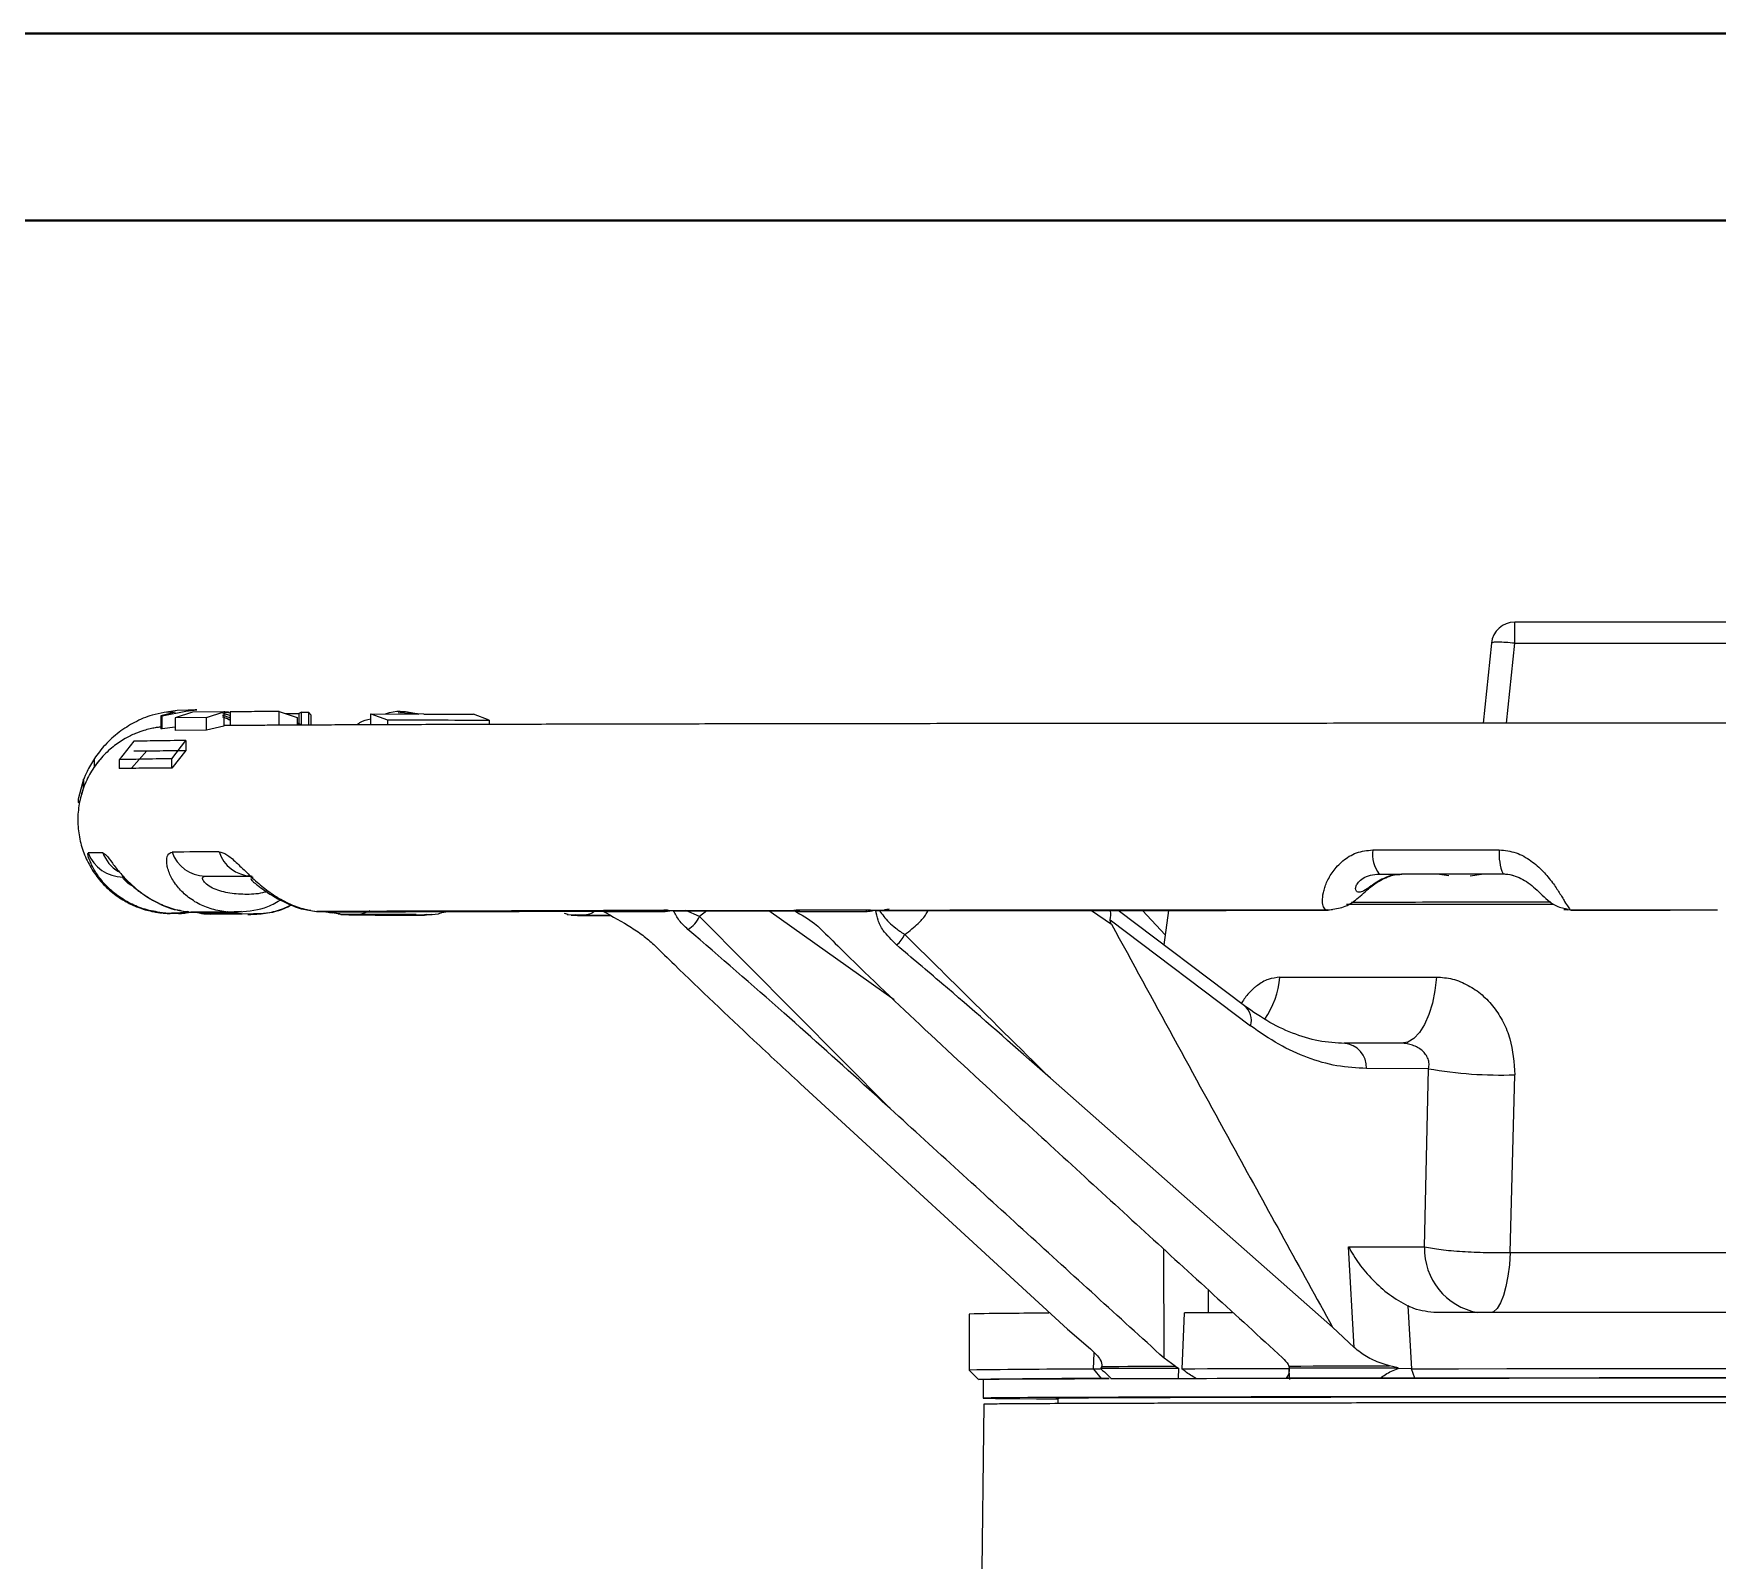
# Model space of a CAD drawing. Header units: millimetres. Extents: x 2687 to 4367, y 1046 to 2234.
# Drawn here: x 3732.1 to 3912.3, y 2070.5 to 2233.9 of the extents above; entities that cross this region are included whole.
import ezdxf

# ---------------------------------------------------------------- set-up
doc = ezdxf.new("R2010")
doc.units = ezdxf.units.MM
doc.layers.add('AM_BOR', color=7, linetype='Continuous', lineweight=50)
doc.layers.add('粗实线', color=7, linetype='Continuous', lineweight=40)

# ---------------------------------------------------------------- blocks, each defined once
blk = doc.blocks.new('rA3')
at = {"layer": '粗实线'}
for p, q in [((753.384, 421.26), (333.384, 421.26)), ((748.384, 416.26), (358.384, 416.26))]:
    blk.add_line(p, q, dxfattribs=at)
blk = doc.blocks.new('图框1')
at = {"layer": 'AM_BOR', "xscale": 3.999900284620312, "yscale": 3.999900284620312, "zscale": 3.999900284620312}
blk.add_blockref('rA3', (18911.85, 6131.11), dxfattribs=at)

msp = doc.modelspace()

# ---------------------------------------------------------------- linework, layer by layer
at = {"color": 7, "linetype": 'Continuous', "lineweight": 25}
for p, q in [((3890.587, 2168.637), (3890.587, 2170.893)), ((3923.562, 2170.893), (3890.587, 2170.893)), ((3888.1, 2168.652), (3887.208, 2160.075)), ((3889.696, 2160.076), (3890.587, 2168.637)), ((3890.587, 2168.637), (3923.562, 2168.637)), ((3748.407, 2161.384), (3749.594, 2161.526)), ((3749.418, 2161.523), (3748.692, 2161.476)), ((3749.594, 2161.526), (3749.418, 2161.523)), ((3747.317, 2161.252), (3745.727, 2160.886)), ((3745.904, 2160.889), (3745.727, 2160.886)), ((3745.727, 2160.886), (3745.727, 2159.481)), ((3745.904, 2160.889), (3748.407, 2161.384)), ((3745.904, 2159.484), (3745.904, 2160.889)), ((3747.508, 2161.449), (3746.116, 2161.225)), ((3747.317, 2161.252), (3746.116, 2161.225)), ((3749.141, 2161.26), (3747.279, 2160.645)), ((3750.634, 2160.682), (3747.279, 2160.645)), ((3747.279, 2160.645), (3747.279, 2159.301)), ((3748.669, 2161.474), (3747.508, 2161.449)), ((3748.692, 2161.476), (3748.669, 2161.474)), ((3752.479, 2161.293), (3749.141, 2161.26)), ((3750.634, 2160.682), (3752.479, 2161.293)), ((3750.634, 2159.329), (3750.634, 2160.682)), ((3752.479, 2159.758), (3750.634, 2159.329)), ((3752.479, 2161.293), (3752.479, 2159.758)), ((3753.022, 2161.244), (3752.499, 2161.288)), ((3752.519, 2161.323), (3752.683, 2161.304)), ((3753.165, 2160.446), (3752.801, 2160.585)), ((3753.165, 2161.298), (3753.165, 2159.831)), ((3758.405, 2161.335), (3760.338, 2160.701)), ((3758.405, 2159.863), (3758.405, 2161.335)), ((3759.068, 2161.118), (3760.515, 2161.112)), ((3760.338, 2160.701), (3760.338, 2159.873)), ((3760.338, 2160.137), (3760.727, 2159.928)), ((3760.727, 2159.928), (3760.338, 2159.921)), ((3760.799, 2161.278), (3760.515, 2161.112)), ((3760.515, 2161.112), (3760.515, 2160.041)), ((3760.799, 2161.278), (3761.525, 2161.275)), ((3760.799, 2159.875), (3760.799, 2161.278)), ((3761.825, 2160.949), (3761.525, 2161.275)), ((3761.525, 2161.275), (3761.525, 2159.879)), ((3761.825, 2159.88), (3761.825, 2160.949)), ((3768.195, 2161.083), (3769.988, 2160.459)), ((3768.195, 2161.083), (3773.331, 2161.06)), ((3768.195, 2159.906), (3768.195, 2161.083)), ((3769.988, 2160.459), (3769.988, 2159.913)), ((3773.871, 2161.057), (3771.145, 2161.178)), ((3771.903, 2161.302), (3771.366, 2161.304)), ((3773.871, 2161.057), (3779.2, 2161.037)), ((3780.862, 2160.406), (3779.2, 2161.037)), ((3780.862, 2160.406), (3780.862, 2159.946)), ((3742.847, 2158.155), (3741.3, 2156.18)), ((3745.904, 2159.484), (3745.727, 2159.481)), ((3747.279, 2159.645), (3745.904, 2159.484)), ((3746.916, 2156.28), (3748.414, 2158.235)), ((3750.634, 2159.329), (3747.279, 2159.301)), ((3748.414, 2158.235), (3748.414, 2157.162)), ((3738.635, 2155.383), (3738.635, 2156.289)), ((3741.3, 2156.18), (3741.3, 2155.235)), ((3742.589, 2155.26), (3744.245, 2157.13)), ((3748.414, 2157.162), (3746.916, 2155.282)), ((3746.916, 2155.282), (3746.916, 2156.28)), ((3737.488, 2154.095), (3736.893, 2151.949)), ((3737.488, 2153.201), (3737.271, 2152.42)), ((3737.499, 2154.117), (3737.488, 2154.095)), ((3737.488, 2153.201), (3737.488, 2154.095)), ((3737.499, 2153.225), (3737.488, 2153.201)), ((3737.499, 2153.225), (3737.499, 2154.117)), ((3736.893, 2151.949), (3736.893, 2151.598)), ((3737.043, 2151.598), (3736.893, 2151.598)), ((3750.481, 2143.717), (3755.391, 2143.743)), ((3750.481, 2143.717), (3755.511, 2143.713)), ((3876.092, 2143.948), (3889.338, 2143.952)), ((3876.092, 2143.948), (3878.471, 2143.924)), ((3883.536, 2143.77), (3882.297, 2143.921)), ((3885.809, 2143.771), (3887.049, 2143.923)), ((3748.127, 2139.879), (3748.608, 2139.983)), ((3752.691, 2139.893), (3752.868, 2139.921)), ((3754.374, 2139.949), (3752.785, 2139.882)), ((3752.785, 2139.882), (3752.868, 2139.921)), ((3753.765, 2139.835), (3754.117, 2139.901)), ((3762.214, 2139.972), (3762.41, 2139.942)), ((3762.511, 2139.931), (3762.43, 2139.942)), ((3762.511, 2139.931), (3762.73, 2139.942)), ((3775.791, 2139.834), (3776.444, 2139.934)), ((3793.201, 2140.065), (3799.664, 2140.078)), ((3793.201, 2140.065), (3793.456, 2139.929)), ((3793.456, 2139.929), (3799.699, 2139.935)), ((3799.953, 2140.077), (3799.55, 2140.077)), ((3799.664, 2140.078), (3799.699, 2139.935)), ((3799.699, 2139.935), (3800.442, 2140.039)), ((3803.382, 2139.416), (3801.916, 2140.029)), ((3804.164, 2139.998), (3803.382, 2139.416)), ((3824.193, 2130.476), (3810.807, 2140.009)), ((3813.471, 2140.045), (3813.554, 2140.038)), ((3813.84, 2140.102), (3821.225, 2140.113)), ((3813.84, 2140.102), (3814.122, 2139.946)), ((3814.122, 2139.946), (3821.218, 2139.95)), ((3821.225, 2140.113), (3821.218, 2139.95)), ((3822.242, 2140.055), (3822.638, 2140.03)), ((3823.152, 2140.135), (3823.67, 2140.241)), ((3845.325, 2140.051), (3847.461, 2138.568)), ((3861.679, 2129.853), (3848.164, 2140.054)), ((3853.192, 2137.43), (3850.772, 2140.056)), ((3853.561, 2140.058), (3853.043, 2136.371)), ((3870.421, 2140.101), (3871.101, 2140.155)), ((3870.457, 2140.088), (3871.101, 2140.155)), ((3870.53, 2140.11), (3870.457, 2140.088)), ((3895.86, 2140.163), (3896.23, 2140.132)), ((3896.578, 2140.092), (3895.86, 2140.163)), ((3896.17, 2140.221), (3896.315, 2140.177)), ((3745.894, 2139.785), (3745.807, 2139.789)), ((3745.814, 2139.797), (3745.849, 2139.807)), ((3745.849, 2139.807), (3745.895, 2139.832)), ((3745.939, 2139.797), (3745.895, 2139.832)), ((3745.939, 2139.797), (3745.895, 2139.785)), ((3746.206, 2139.764), (3746.179, 2139.796)), ((3746.886, 2139.789), (3748.799, 2139.86)), ((3750.024, 2139.718), (3749.323, 2139.862)), ((3750.111, 2139.708), (3749.948, 2139.743)), ((3750.024, 2139.718), (3749.948, 2139.743)), ((3750.069, 2139.717), (3750.024, 2139.718)), ((3750.641, 2139.728), (3750.111, 2139.708)), ((3750.637, 2139.709), (3751.015, 2139.658)), ((3752.785, 2139.81), (3750.641, 2139.728)), ((3754.462, 2139.675), (3755.664, 2139.723)), ((3755.063, 2139.627), (3755.359, 2139.625)), ((3764.685, 2139.685), (3764.109, 2139.811)), ((3764.525, 2139.755), (3764.862, 2139.71)), ((3765.019, 2139.621), (3764.733, 2139.658)), ((3764.933, 2139.631), (3764.733, 2139.658)), ((3764.862, 2139.71), (3764.92, 2139.702)), ((3764.92, 2139.702), (3765.87, 2139.574)), ((3773.151, 2139.591), (3773.95, 2139.631)), ((3773.894, 2139.545), (3774.706, 2139.669)), ((3773.95, 2139.631), (3774.134, 2139.64)), ((3789.33, 2139.609), (3788.937, 2139.707)), ((3789.634, 2139.543), (3789.222, 2139.585)), ((3789.324, 2139.575), (3789.222, 2139.585)), ((3789.796, 2139.553), (3789.634, 2139.543)), ((3789.634, 2139.543), (3793.805, 2139.533)), ((3790.213, 2139.552), (3789.796, 2139.553)), ((3789.919, 2139.561), (3790.321, 2139.501)), ((3823.774, 2118.855), (3803.382, 2139.416)), ((3847.324, 2139.038), (3862.334, 2127.708)), ((3878.478, 2125.835), (3872.364, 2125.854)), ((3879.081, 2125.816), (3879.076, 2125.782)), ((3879.104, 2125.951), (3879.087, 2125.852)), ((3871.098, 2095.473), (3840.917, 2122.092)), ((3881.376, 2123.121), (3874.73, 2123.141)), ((3880.939, 2104.047), (3881.376, 2123.121)), ((3890.105, 2103.45), (3890.584, 2122.464)), ((3814.166, 2121.517), (3842.744, 2095.26)), ((3872.806, 2104.072), (3880.939, 2104.047)), ((3873.427, 2093.284), (3872.806, 2104.072)), ((3853.089, 2092.142), (3853.058, 2103.803)), ((3857.834, 2096.991), (3857.825, 2099.443)), ((3832.209, 2096.874), (3832.209, 2090.874)), ((3855.025, 2090.989), (3855.263, 2096.99)), ((3879.165, 2097.734), (3879.528, 2091.023)), ((3842.744, 2095.26), (3845.188, 2093.15)), ((3873.427, 2093.284), (3871.098, 2095.473)), ((3845.526, 2090.965), (3845.584, 2092.707)), ((3846.417, 2091.271), (3846.306, 2091.073)), ((3854.265, 2091.29), (3853.089, 2092.142)), ((3854.265, 2091.29), (3854.627, 2091.093)), ((3866.409, 2091.31), (3866.464, 2091.113)), ((3878.111, 2091.126), (3877.18, 2091.322)), ((3832.209, 2090.874), (3833.209, 2089.874)), ((3833.709, 2089.874), (3833.709, 2087.874)), ((3845.526, 2090.965), (3846.349, 2089.964)), ((3846.306, 2091.073), (3846.303, 2090.993)), ((3846.349, 2089.964), (3847.204, 2089.968)), ((3847.367, 2089.971), (3847.405, 2089.972)), ((3854.627, 2091.093), (3854.59, 2089.989)), ((3866.509, 2090.009), (3866.464, 2091.113)), ((3866.524, 2089.858), (3866.519, 2089.997)), ((3878.116, 2091.04), (3878.111, 2091.126)), ((3879.528, 2091.023), (3878.116, 2091.04)), ((3879.897, 2090.021), (3879.528, 2091.023)), ((3841.709, 2087.886), (3841.709, 2087.286)), ((3833.809, 2087.216), (3833.287, 2047.38))]:
    msp.add_line(p, q, dxfattribs=at)
at = {"color": 7, "linetype": 'Continuous', "lineweight": 25, "flags": 128}
for points in [[(3875.391, 2146.532), (3877.074, 2146.533), (3878.761, 2146.533), (3880.45, 2146.534), (3882.142, 2146.534), (3883.837, 2146.535), (3885.534, 2146.535), (3887.234, 2146.536), (3888.935, 2146.536)], [(3887.049, 2143.923), (3886.454, 2143.922), (3885.859, 2143.922), (3885.265, 2143.922), (3884.67, 2143.922), (3884.077, 2143.922), (3883.483, 2143.922), (3882.89, 2143.921), (3882.297, 2143.921)], [(3894.759, 2140.695), (3893.941, 2140.694), (3889.754, 2140.692), (3885.684, 2140.688), (3881.757, 2140.684), (3877.999, 2140.679), (3874.435, 2140.674), (3872.607, 2140.671)], [(3865.474, 2132.901), (3867.261, 2132.906), (3869.145, 2132.91), (3871.12, 2132.914), (3873.183, 2132.917), (3875.329, 2132.921), (3877.552, 2132.924), (3879.846, 2132.927), (3882.207, 2132.93)], [(3882.207, 2132.93), (3882.053, 2131.493), (3881.786, 2130.14), (3881.412, 2128.912), (3880.944, 2127.851), (3880.397, 2126.988), (3879.788, 2126.352), (3879.138, 2125.964), (3878.465, 2125.835)], [(3890.105, 2103.45), (3890.016, 2102.146), (3889.862, 2100.917), (3889.646, 2099.803), (3889.376, 2098.839), (3889.06, 2098.056), (3888.709, 2097.479), (3888.333, 2097.126), (3888.107, 2097.029)], [(3890.105, 2103.45), (3894.592, 2103.453), (3899.157, 2103.455), (3903.772, 2103.455), (3908.408, 2103.456), (3913.037, 2103.455), (3917.63, 2103.454), (3922.158, 2103.451), (3926.593, 2103.449), (3930.908, 2103.445), (3935.075, 2103.441), (3939.069, 2103.435), (3942.865, 2103.43), (3946.439, 2103.423), (3949.769, 2103.416), (3952.835, 2103.409), (3955.616, 2103.401), (3958.097, 2103.393)], [(3860.407, 2096.999), (3859.171, 2096.997), (3857.841, 2096.995), (3856.538, 2096.992), (3855.263, 2096.99)], [(3973.709, 2096.948), (3971.063, 2096.958), (3968.09, 2096.967), (3964.807, 2096.976), (3961.229, 2096.985), (3957.376, 2096.993), (3953.266, 2097), (3948.921, 2097.007), (3944.363, 2097.013), (3939.615, 2097.018), (3934.702, 2097.023), (3929.649, 2097.027), (3924.48, 2097.03), (3919.224, 2097.032), (3913.906, 2097.033), (3908.555, 2097.034), (3903.196, 2097.034), (3897.857, 2097.033), (3892.567, 2097.031), (3887.351, 2097.028), (3882.237, 2097.025)], [(3846.417, 2091.271), (3847.32, 2091.273), (3848.246, 2091.276), (3849.195, 2091.278), (3850.166, 2091.281), (3851.158, 2091.283), (3852.173, 2091.285), (3853.208, 2091.288), (3854.265, 2091.29)], [(3866.409, 2091.31), (3867.703, 2091.312), (3869.013, 2091.314), (3870.339, 2091.315), (3871.68, 2091.317), (3873.035, 2091.318), (3874.404, 2091.32), (3875.785, 2091.321), (3877.18, 2091.322)], [(3833.709, 2089.856), (3833.676, 2089.856), (3833.27, 2089.868), (3833.245, 2089.879), (3833.6, 2089.89), (3834.334, 2089.902), (3835.443, 2089.913), (3836.922, 2089.924), (3838.762, 2089.934), (3840.954, 2089.945), (3843.488, 2089.955), (3846.349, 2089.964)], [(3846.306, 2091.073), (3847.257, 2091.075), (3848.234, 2091.078), (3849.237, 2091.08), (3850.266, 2091.083), (3851.32, 2091.086), (3852.399, 2091.088), (3853.501, 2091.09), (3854.627, 2091.093)], [(3847.405, 2089.972), (3848.239, 2089.974), (3849.092, 2089.977), (3849.964, 2089.979), (3850.854, 2089.981), (3851.762, 2089.983), (3852.687, 2089.985), (3853.63, 2089.987), (3854.59, 2089.989)], [(3866.473, 2091.009), (3864.947, 2091.006), (3863.447, 2091.004), (3861.974, 2091.002), (3860.527, 2091), (3859.107, 2090.997), (3857.717, 2090.994), (3856.356, 2090.992), (3855.025, 2090.989)], [(3856.477, 2089.989), (3857.613, 2089.991), (3858.771, 2089.994), (3859.949, 2089.996), (3861.149, 2089.998), (3862.368, 2090), (3863.607, 2090.002), (3864.866, 2090.004), (3866.142, 2090.006)], [(3914.808, 2090.03), (3909.746, 2090.031), (3904.672, 2090.031), (3899.61, 2090.03), (3894.585, 2090.029), (3889.619, 2090.026), (3884.738, 2090.023), (3879.963, 2090.02), (3875.318, 2090.016), (3870.826, 2090.01), (3866.506, 2090.005), (3866.255, 2090.004)], [(3866.464, 2091.113), (3867.86, 2091.115), (3869.274, 2091.116), (3870.706, 2091.118), (3872.155, 2091.12), (3873.621, 2091.121), (3875.103, 2091.123), (3876.6, 2091.124), (3878.111, 2091.126)], [(3866.509, 2090.009), (3867.675, 2090.011), (3868.854, 2090.012), (3870.046, 2090.014), (3871.251, 2090.015), (3872.467, 2090.017), (3873.695, 2090.018), (3874.933, 2090.019), (3876.183, 2090.02)], [(3879.528, 2091.023), (3884.586, 2091.027), (3889.76, 2091.03), (3895.023, 2091.032), (3900.348, 2091.033), (3905.709, 2091.034), (3911.077, 2091.034), (3916.426, 2091.033), (3921.727, 2091.031)], [(3879.897, 2090.021), (3884.887, 2090.025), (3889.992, 2090.028), (3895.184, 2090.03), (3900.438, 2090.031), (3905.727, 2090.032), (3911.024, 2090.032), (3916.301, 2090.031), (3921.531, 2090.029)], [(3914.808, 2088.03), (3909.746, 2088.031), (3904.672, 2088.031), (3899.61, 2088.03), (3894.585, 2088.029), (3889.619, 2088.026), (3884.738, 2088.023), (3879.963, 2088.02), (3875.318, 2088.016), (3870.826, 2088.01), (3866.506, 2088.005), (3862.381, 2087.999), (3858.469, 2087.992), (3854.79, 2087.984), (3851.36, 2087.976), (3848.197, 2087.968), (3845.315, 2087.959), (3842.727, 2087.95), (3840.447, 2087.94), (3838.485, 2087.93), (3836.851, 2087.92), (3835.552, 2087.909), (3834.594, 2087.898), (3833.982, 2087.888), (3833.72, 2087.877), (3833.807, 2087.866), (3834.245, 2087.855), (3835.03, 2087.845), (3836.159, 2087.834), (3837.627, 2087.824), (3839.426, 2087.813), (3841.548, 2087.804), (3841.709, 2087.803)], [(3841.709, 2087.862), (3841.503, 2087.869), (3841.503, 2087.879), (3841.853, 2087.889), (3842.553, 2087.9), (3843.597, 2087.91), (3844.981, 2087.919), (3846.696, 2087.929), (3848.735, 2087.938), (3851.085, 2087.947), (3853.735, 2087.956), (3856.67, 2087.964), (3859.875, 2087.972), (3863.333, 2087.979), (3867.024, 2087.985), (3870.93, 2087.991), (3875.03, 2087.997), (3879.301, 2088.001), (3883.721, 2088.005), (3888.266, 2088.008), (3892.913, 2088.011), (3897.636, 2088.013), (3902.409, 2088.014), (3907.209, 2088.014), (3912.008, 2088.014), (3916.782, 2088.013)]]:
    msp.add_lwpolyline(points, dxfattribs=at)
at = {"color": 7, "linetype": 'Continuous', "lineweight": 25}
for centre, radius, start, end in [((3890.587, 2168.393), 2.5, 89.99963, 174.0622), ((3740.856, 2033.779), 112.461, 90.67829, 91.46899), ((3741.705, 2147.617), 3.99, 200.7466, 269.94723), ((3743.258, 2147.631), 3.987, 200.53714, 238.92466), ((3770.602, -1754.059), 3900.426, 90.273673, 90.347423), ((3750.547, 2147.512), 3.796, 198.69099, 269.01094), ((3755.492, 2147.434), 3.692, 197.51104, 268.43264), ((3878.917, 2146.101), 3.552, 173.03617, 217.31461), ((3894.375, 2146.06), 5.461, 174.99942, 202.70803), ((3762.544, 3546.739), 1407.053, 269.518479, 269.594895), ((3800.644, 2140.617), 2.99, 299.82941, 336.32535), ((3822.583, 2138.697), 2.995, 308.67298, 336.20635), ((3856.117, 2133.773), 9.398, 325.32743, 354.67802), ((3860.371, 2128.28), 2.046, 343.7516, 50.24879), ((3872.1, 2123.234), 2.633, 357.9869, 84.42865), ((3889.086, 2166.371), 43.932, 259.89257, 271.95432), ((3887.863, 2103.844), 6.927, 178.32202, 259.40651), ((3839.283, 1774.942), 322.01, 89.73693, 91.25872), ((3844.004, 1340.341), 750.625, 89.883813, 90.900378), ((3845.344, 1361.244), 728.723, 89.855991, 90.91481)]:
    msp.add_arc(centre, radius, start, end, dxfattribs=at)
msp.add_open_spline([(3890.587, 2168.637), (3890.263, 2168.667), (3889.615, 2168.727), (3888.796, 2168.755), (3888.22, 2168.735), (3888.14, 2168.679), (3888.1, 2168.652)], degree=3, dxfattribs=at)
for points, knots in [([(3769.754, 2161.076), (3769.908, 2161.132), (3771.059, 2161.551), (3772.277, 2161.288), (3773.331, 2161.06)], [0, 0, 0, 0, 0.1344178, 1, 1, 1, 1]), ([(3746.113, 2161.226), (3745.682, 2161.144), (3744.583, 2160.934), (3742.942, 2160.222), (3741.236, 2159.15), (3739.768, 2157.84), (3739.001, 2156.79), (3738.635, 2156.289)], [0, 0, 0, 0, 0.1436466, 0.3657796, 0.5794741, 0.7996194, 1, 1, 1, 1]), ([(3752.35, 2161.108), (3752.505, 2161.093), (3752.827, 2161.062), (3753.05, 2160.952), (3753.165, 2160.895)], [0, 0, 0, 0, 0.4794776, 1, 1, 1, 1]), ([(3752.35, 2160.917), (3752.442, 2160.899), (3752.758, 2160.838), (3752.996, 2160.736), (3753.165, 2160.664)], [0, 0, 0, 0, 0.2892723, 1, 1, 1, 1]), ([(3752.35, 2160.759), (3752.423, 2160.739), (3752.708, 2160.663), (3752.97, 2160.52), (3753.165, 2160.413)], [0, 0, 0, 0, 0.2547132, 1, 1, 1, 1]), ([(3753.165, 2161.167), (3753.164, 2161.168), (3752.945, 2161.233), (3752.711, 2161.214), (3752.479, 2161.194)], [0, 0, 0, 0, 0.0059339, 1, 1, 1, 1]), ([(3753.165, 2160.371), (3753.003, 2160.466), (3752.784, 2160.595), (3752.541, 2160.663), (3752.479, 2160.681)], [0, 0, 0, 0, 0.7422142, 1, 1, 1, 1]), ([(3907.209, 2160.078), (3904.811, 2160.078), (3901.43, 2160.077), (3896.427, 2160.077), (3892.135, 2160.076), (3887.031, 2160.075), (3881.689, 2160.073), (3876.123, 2160.071), (3870.421, 2160.069), (3864.636, 2160.066), (3858.811, 2160.062), (3852.981, 2160.058), (3847.174, 2160.053), (3841.414, 2160.048), (3835.723, 2160.042), (3830.119, 2160.036), (3824.619, 2160.029), (3819.237, 2160.022), (3813.988, 2160.014), (3808.884, 2160.006), (3803.936, 2159.998), (3799.156, 2159.989), (3794.554, 2159.979), (3790.137, 2159.97), (3785.915, 2159.96), (3781.895, 2159.949), (3778.083, 2159.939), (3774.486, 2159.928), (3771.108, 2159.917), (3767.953, 2159.906), (3765.025, 2159.894), (3762.326, 2159.883), (3759.857, 2159.871), (3757.618, 2159.859), (3755.613, 2159.848), (3753.888, 2159.836), (3752.924, 2159.829), (3752.479, 2159.826)], [0, 0, 0, 0, 0.0344071, 0.0485109, 0.0718894, 0.0961605, 0.1221805, 0.149305, 0.1772714, 0.2058697, 0.2349502, 0.2644009, 0.2941371, 0.3240924, 0.3542143, 0.3844599, 0.4147936, 0.445185, 0.4756078, 0.5060385, 0.5364555, 0.5668389, 0.5971695, 0.6274283, 0.6575964, 0.6876542, 0.7175815, 0.7473561, 0.7769545, 0.8063502, 0.8355137, 0.8644114, 0.8930048, 0.921249, 0.9490912, 0.9764687, 1, 1, 1, 1]), ([(3752.491, 2161.315), (3752.644, 2161.319), (3752.831, 2161.325), (3753.01, 2161.273), (3753.041, 2161.264)], [0, 0, 0, 0, 0.8253899, 1, 1, 1, 1]), ([(3758.405, 2161.335), (3757.361, 2161.329), (3755.267, 2161.317), (3753.867, 2161.304), (3753.165, 2161.298)], [0, 0, 0, 0, 0.4988559, 1, 1, 1, 1]), ([(3766.725, 2159.901), (3766.828, 2159.993), (3767.25, 2160.375), (3767.788, 2160.475), (3768.195, 2160.551)], [0, 0, 0, 0, 0.2430477, 1, 1, 1, 1]), ([(3769.988, 2160.459), (3771.645, 2160.45), (3774.967, 2160.433), (3778.894, 2160.415), (3780.862, 2160.406)], [0, 0, 0, 0, 0.498853, 1, 1, 1, 1]), ([(4068.683, 2139.796), (4068.738, 2139.802), (4068.879, 2139.817), (4069.261, 2139.874), (4069.828, 2139.987), (4070.55, 2140.18), (4071.463, 2140.507), (4072.588, 2141.054), (4073.845, 2141.902), (4075.074, 2143.064), (4076.125, 2144.48), (4076.918, 2146.075), (4077.418, 2147.789), (4077.606, 2149.565), (4077.477, 2151.347), (4077.035, 2153.079), (4076.293, 2154.704), (4075.276, 2156.172), (4074.016, 2157.436), (4072.65, 2158.388), (4071.392, 2158.995), (4070.395, 2159.336), (4069.637, 2159.524), (4069.056, 2159.627), (4068.611, 2159.684), (4068.244, 2159.717), (4067.83, 2159.742), (4067.44, 2159.755), (4066.851, 2159.769), (4066.066, 2159.782), (4065.133, 2159.794), (4063.947, 2159.807), (4062.563, 2159.819), (4060.9, 2159.832), (4058.966, 2159.845), (4056.763, 2159.858), (4054.297, 2159.871), (4051.571, 2159.883), (4048.591, 2159.896), (4045.362, 2159.908), (4041.89, 2159.92), (4038.181, 2159.932), (4034.243, 2159.943), (4030.082, 2159.955), (4025.705, 2159.965), (4021.121, 2159.976), (4016.337, 2159.985), (4011.364, 2159.995), (4006.209, 2160.004), (4000.882, 2160.013), (3995.394, 2160.021), (3989.755, 2160.028), (3983.976, 2160.035), (3978.068, 2160.042), (3972.045, 2160.048), (3965.92, 2160.054), (3959.708, 2160.058), (3953.428, 2160.063), (3947.103, 2160.067), (3940.77, 2160.07), (3934.494, 2160.072), (3928.442, 2160.074), (3922.997, 2160.076), (3918.221, 2160.077), (3913.092, 2160.077), (3909.457, 2160.077), (3907.209, 2160.078)], [0, 0, 0, 0, 0.0017465, 0.0044658, 0.0070078, 0.0098268, 0.0132699, 0.01777, 0.0233681, 0.0295284, 0.0358372, 0.0421771, 0.0485239, 0.0548725, 0.0612218, 0.0675716, 0.0739223, 0.080274, 0.0866264, 0.0929737, 0.0980915, 0.1017275, 0.1047111, 0.1075398, 0.110673, 0.1150505, 0.1222946, 0.1411051, 0.1636746, 0.1818588, 0.204115, 0.2240384, 0.2453355, 0.2673737, 0.2899055, 0.3127692, 0.3358643, 0.359126, 0.3825109, 0.405989, 0.4295389, 0.4531449, 0.4767954, 0.5004811, 0.5241948, 0.5479305, 0.5716831, 0.5954484, 0.619222, 0.6430003, 0.666779, 0.690554, 0.7143201, 0.7380713, 0.7617997, 0.7854945, 0.8091398, 0.8327115, 0.8561692, 0.8794397, 0.9023738, 0.9246109, 0.9449865, 0.9610624, 0.975932, 1, 1, 1, 1]), ([(3745.727, 2159.672), (3745.674, 2159.667), (3745.536, 2159.652), (3745.158, 2159.595), (3744.59, 2159.482), (3743.869, 2159.29), (3742.955, 2158.963), (3741.83, 2158.415), (3740.573, 2157.567), (3739.344, 2156.405), (3738.294, 2154.99), (3737.501, 2153.395), (3737.001, 2151.681), (3736.812, 2149.904), (3736.941, 2148.122), (3737.384, 2146.391), (3738.125, 2144.765), (3739.143, 2143.297), (3740.403, 2142.034), (3741.768, 2141.081), (3743.027, 2140.474), (3744.023, 2140.133), (3744.783, 2139.946), (3745.356, 2139.844), (3745.679, 2139.801), (3745.783, 2139.792), (3745.807, 2139.789)], [0, 0, 0, 0, 0.0148867, 0.0392673, 0.0620584, 0.0873333, 0.1182037, 0.1585511, 0.2087423, 0.2639748, 0.320539, 0.3773811, 0.4342854, 0.491206, 0.5481328, 0.6050646, 0.6620035, 0.7189518, 0.7759064, 0.832816, 0.878701, 0.9113007, 0.9380514, 0.963413, 0.9915051, 1, 1, 1, 1]), ([(3748.414, 2158.235), (3747.296, 2158.221), (3745.076, 2158.193), (3743.586, 2158.168), (3742.847, 2158.155)], [0, 0, 0, 0, 0.5034187, 1, 1, 1, 1]), ([(3738.635, 2156.289), (3738.489, 2156.059), (3738.202, 2155.606), (3737.863, 2154.95), (3737.647, 2154.471), (3737.547, 2154.23), (3737.509, 2154.137), (3737.502, 2154.124), (3737.499, 2154.117)], [0, 0, 0, 0, 0.2914797, 0.5750699, 0.8079281, 0.8967748, 0.9490808, 1, 1, 1, 1]), ([(3739.208, 2156.135), (3739.205, 2156.132), (3738.965, 2155.93), (3738.799, 2155.655), (3738.635, 2155.383)], [0, 0, 0, 0, 0.0135543, 1, 1, 1, 1]), ([(3746.916, 2156.28), (3745.787, 2156.263), (3743.548, 2156.227), (3742.045, 2156.196), (3741.3, 2156.18)], [0, 0, 0, 0, 0.5039201, 1, 1, 1, 1]), ([(3742.847, 2157.116), (3743.592, 2157.124), (3745.082, 2157.139), (3747.303, 2157.155), (3748.414, 2157.162)], [0, 0, 0, 0, 0.4999998, 1, 1, 1, 1]), ([(3746.916, 2155.282), (3745.796, 2155.274), (3743.555, 2155.259), (3742.052, 2155.243), (3741.3, 2155.235)], [0, 0, 0, 0, 0.5000002, 1, 1, 1, 1]), ([(3745.849, 2139.807), (3745.247, 2139.906), (3744.077, 2140.099), (3742.423, 2140.782), (3741.205, 2141.544), (3740.356, 2142.253), (3739.795, 2142.806), (3739.302, 2143.38), (3738.873, 2143.975), (3738.527, 2144.547), (3738.174, 2145.254), (3737.916, 2146.008), (3737.954, 2146.138), (3737.973, 2146.203)], [0, 0, 0, 0, 0.1284973, 0.2497639, 0.3799902, 0.4410033, 0.4995684, 0.5633982, 0.624473, 0.6884765, 0.7497189, 0.8750081, 1, 1, 1, 1]), ([(3739.525, 2146.232), (3739.641, 2146.17), (3739.873, 2146.044), (3740.526, 2145.15), (3741.257, 2144.218), (3741.967, 2143.431), (3742.739, 2142.667), (3743.631, 2141.936), (3744.622, 2141.29), (3745.676, 2140.722), (3747.088, 2140.151), (3748.258, 2139.96), (3748.859, 2139.861)], [0, 0, 0, 0, 0.12453307, 0.24972036, 0.37466042, 0.43581286, 0.49973693, 0.61930852, 0.68312671, 0.74990605, 0.87133509, 1, 1, 1, 1]), ([(3752.691, 2139.893), (3752.124, 2139.991), (3751.021, 2140.182), (3749.51, 2140.863), (3748.437, 2141.626), (3747.729, 2142.335), (3747.282, 2142.889), (3746.918, 2143.464), (3746.637, 2144.061), (3746.454, 2144.635), (3746.343, 2145.344), (3746.431, 2146.1), (3746.778, 2146.23), (3746.951, 2146.296)], [0, 0, 0, 0, 0.1284725, 0.2497517, 0.3799936, 0.4410084, 0.4995707, 0.5633997, 0.6244689, 0.6884772, 0.7497185, 0.8750106, 1, 1, 1, 1]), ([(3751.971, 2146.323), (3752.236, 2146.26), (3752.766, 2146.134), (3753.778, 2145.234), (3754.722, 2144.298), (3755.553, 2143.509), (3756.412, 2142.742), (3757.349, 2142.01), (3758.349, 2141.364), (3759.391, 2140.795), (3760.753, 2140.227), (3761.847, 2140.039), (3762.41, 2139.942)], [0, 0, 0, 0, 0.1245352, 0.24971233, 0.37466833, 0.43581207, 0.49973476, 0.6193036, 0.68313056, 0.74992474, 0.87137284, 1, 1, 1, 1]), ([(3870.421, 2140.101), (3870.315, 2140.185), (3870.108, 2140.349), (3869.991, 2141.008), (3870.059, 2141.765), (3870.251, 2142.479), (3870.463, 2143.039), (3870.753, 2143.623), (3871.266, 2144.43), (3872.147, 2145.393), (3873.605, 2146.33), (3874.796, 2146.465), (3875.391, 2146.532)], [0, 0, 0, 0, 0.1282409, 0.2497124, 0.3801337, 0.4411768, 0.4997209, 0.5635671, 0.6246009, 0.7496437, 0.8749995, 1, 1, 1, 1]), ([(3888.935, 2146.536), (3889.545, 2146.47), (3890.767, 2146.336), (3892.105, 2145.553), (3893.021, 2144.822), (3893.627, 2144.231), (3894.167, 2143.62), (3894.775, 2142.838), (3895.27, 2142.098), (3895.668, 2141.452), (3896.005, 2140.89), (3896.335, 2140.343), (3896.483, 2140.186), (3896.559, 2140.105)], [0, 0, 0, 0, 0.1245194, 0.2495841, 0.3108218, 0.3749069, 0.4359753, 0.4998788, 0.6193777, 0.6832429, 0.7501183, 0.8717113, 1, 1, 1, 1]), ([(3741.642, 2143.803), (3741.633, 2143.801), (3741.599, 2143.792), (3741.726, 2143.64), (3742.005, 2143.338), (3742.619, 2142.745), (3743.655, 2141.861), (3745.351, 2140.846), (3746.833, 2140.169), (3747.744, 2140.075), (3747.88, 2140.061)], [0, 0, 0, 0, 0.023323, 0.0856596, 0.1580207, 0.2430344, 0.4417407, 0.6789866, 0.9522608, 1, 1, 1, 1]), ([(3742.899, 2142.581), (3742.77, 2142.643), (3742.386, 2142.826), (3741.941, 2143.195), (3741.66, 2143.552), (3741.687, 2143.601), (3741.701, 2143.626)], [0, 0, 0, 0, 0.1407072, 0.4184993, 0.7090977, 1, 1, 1, 1]), ([(3757.053, 2142.051), (3756.913, 2142.01), (3756.145, 2141.787), (3754.729, 2141.741), (3752.893, 2141.876), (3751.463, 2142.309), (3750.598, 2142.84), (3750.221, 2143.284), (3750.187, 2143.644), (3750.383, 2143.692), (3750.481, 2143.717)], [0, 0, 0, 0, 0.0426739, 0.2343151, 0.4259587, 0.6169991, 0.7170695, 0.8085352, 0.9042176, 1, 1, 1, 1]), ([(3755.606, 2143.584), (3755.561, 2143.571), (3755.408, 2143.527), (3755.341, 2143.453), (3755.445, 2143.281), (3755.719, 2143.038), (3756.06, 2142.766), (3756.523, 2142.418), (3757.613, 2141.642), (3759.194, 2140.78), (3760.808, 2140.163), (3761.609, 2140.09), (3761.804, 2140.072)], [0, 0, 0, 0, 0.0349153, 0.1182998, 0.1932785, 0.2622653, 0.3240599, 0.3768786, 0.4681528, 0.7421421, 0.9372986, 1, 1, 1, 1]), ([(3870.941, 2140.155), (3871.469, 2140.236), (3872.61, 2140.412), (3873.707, 2141.279), (3874.619, 2142.076), (3875.398, 2142.749), (3876.248, 2143.307), (3876.968, 2143.653), (3877.739, 2143.886), (3878.245, 2143.911), (3878.506, 2143.924)], [0, 0, 0, 0, 0.1857217, 0.4006953, 0.525066, 0.6801172, 0.7583564, 0.8357456, 0.9152422, 1, 1, 1, 1]), ([(3878.471, 2143.924), (3878.144, 2143.901), (3877.493, 2143.854), (3876.563, 2143.5), (3875.79, 2143.058), (3875.022, 2142.524), (3874.402, 2142.101), (3873.897, 2141.95), (3873.571, 2142.112), (3873.518, 2142.541), (3873.823, 2143.074), (3874.337, 2143.517), (3875.128, 2143.876), (3875.77, 2143.924), (3876.092, 2143.948)], [0, 0, 0, 0, 0.0625989, 0.1249043, 0.1872263, 0.2496807, 0.3746119, 0.4998044, 0.6249986, 0.7497987, 0.8151711, 0.8749227, 0.9374287, 1, 1, 1, 1]), ([(3882.297, 2143.921), (3881.607, 2143.921), (3880.226, 2143.922), (3879.056, 2143.924), (3878.471, 2143.924)], [0, 0, 0, 0, 0.500015, 1, 1, 1, 1]), ([(3889.545, 2143.927), (3889.318, 2143.926), (3888.635, 2143.924), (3887.684, 2143.923), (3887.049, 2143.923)], [0, 0, 0, 0, 0.33151063, 1, 1, 1, 1]), ([(3889.338, 2143.952), (3889.673, 2143.939), (3890.1, 2143.924), (3890.474, 2143.774), (3890.555, 2143.742)], [0, 0, 0, 0, 0.78531963, 1, 1, 1, 1]), ([(3890.239, 2143.85), (3890.515, 2143.768), (3891.079, 2143.6), (3891.891, 2143.126), (3892.655, 2142.524), (3893.669, 2141.579), (3894.719, 2140.518), (3895.739, 2140.309), (3896.17, 2140.221)], [0, 0, 0, 0, 0.099024, 0.2022508, 0.3197532, 0.4562471, 0.7696172, 1, 1, 1, 1]), ([(3748.755, 2139.922), (3748.732, 2139.914), (3747.84, 2139.624), (3746.877, 2139.712), (3745.939, 2139.797)], [0, 0, 0, 0, 0.0262577, 1, 1, 1, 1]), ([(3748.635, 2139.897), (3748.615, 2139.893), (3748.396, 2139.848), (3748.106, 2139.817), (3747.77, 2139.778), (3747.677, 2139.773), (3747.624, 2139.77)], [0, 0, 0, 0, 0.0243784, 0.2655272, 0.5754897, 1, 1, 1, 1]), ([(3748.859, 2139.861), (3749.403, 2139.867), (3750.493, 2139.877), (3751.958, 2139.887), (3752.691, 2139.893)], [0, 0, 0, 0, 0.4993996, 1, 1, 1, 1]), ([(3752.785, 2139.882), (3752.054, 2139.877), (3750.589, 2139.867), (3749.5, 2139.857), (3748.954, 2139.851)], [0, 0, 0, 0, 0.4993996, 1, 1, 1, 1]), ([(3754.117, 2139.901), (3755.175, 2139.995), (3756.803, 2140.14), (3758.189, 2140.976), (3758.676, 2141.269)], [0, 0, 0, 0, 0.64930935, 1, 1, 1, 1]), ([(3755.332, 2139.625), (3755.943, 2139.658), (3757.138, 2139.722), (3758.609, 2140.121), (3759.417, 2140.507), (3759.693, 2140.64)], [0, 0, 0, 0, 0.4074999, 0.7971073, 1, 1, 1, 1]), ([(3755.664, 2139.723), (3756.128, 2139.726), (3757.456, 2139.733), (3758.866, 2140.14), (3759.656, 2140.637), (3759.672, 2140.647)], [0, 0, 0, 0, 0.3456559, 0.9874843, 1, 1, 1, 1]), ([(3762.41, 2139.942), (3763.94, 2139.948), (3767.006, 2139.96), (3771.96, 2139.976), (3776.954, 2139.99), (3781.937, 2140.002), (3787.235, 2140.014), (3791.037, 2140.022), (3792.938, 2140.025)], [0, 0, 0, 0, 0.1901055, 0.3809491, 0.5349186, 0.6888882, 0.8444441, 1, 1, 1, 1]), ([(3792.97, 2140.013), (3790.654, 2140.008), (3786.014, 2139.999), (3780.055, 2139.985), (3774.865, 2139.972), (3770.396, 2139.959), (3766.231, 2139.945), (3763.751, 2139.936), (3762.511, 2139.931)], [0, 0, 0, 0, 0.1905993, 0.3819402, 0.5356681, 0.689396, 0.844698, 1, 1, 1, 1]), ([(3763.284, 2139.972), (3763.355, 2139.944), (3763.623, 2139.838), (3763.903, 2139.823), (3764.109, 2139.811)], [0, 0, 0, 0, 0.26625625, 1, 1, 1, 1]), ([(3763.39, 2139.887), (3763.419, 2139.887), (3764.371, 2139.891), (3766.47, 2139.9), (3769.708, 2139.912), (3773.216, 2139.924), (3776.955, 2139.936), (3780.923, 2139.947), (3785.12, 2139.958), (3789.148, 2139.968), (3791.865, 2139.973), (3793.034, 2139.976)], [0, 0, 0, 0, 0.003964, 0.1311845, 0.2589432, 0.3871182, 0.5156196, 0.6443792, 0.7733439, 0.9024716, 1, 1, 1, 1]), ([(3768.099, 2139.994), (3767.88, 2139.898), (3766.959, 2139.49), (3765.858, 2139.565), (3765.019, 2139.621)], [0, 0, 0, 0, 0.2374131, 1, 1, 1, 1]), ([(3774.134, 2139.64), (3774.565, 2139.615), (3775.2, 2139.577), (3775.853, 2139.846), (3776.061, 2139.933)], [0, 0, 0, 0, 0.6801758, 1, 1, 1, 1]), ([(3792.214, 2139.974), (3792.021, 2139.858), (3791.422, 2139.497), (3790.646, 2139.543), (3790.12, 2139.573)], [0, 0, 0, 0, 0.3216108, 1, 1, 1, 1]), ([(3792.938, 2140.025), (3792.935, 2140.033), (3792.927, 2140.049), (3793.037, 2140.063), (3793.152, 2140.065), (3793.201, 2140.065)], [0, 0, 0, 0, 0.36415878, 0.730056, 1, 1, 1, 1]), ([(3792.938, 2140.025), (3793.009, 2139.997), (3793.154, 2139.94), (3793.355, 2139.933), (3793.457, 2139.929)], [0, 0, 0, 0, 0.4905779, 1, 1, 1, 1]), ([(3792.97, 2140.013), (3794.046, 2139.424), (3795.662, 2138.539), (3797.522, 2137.26), (3798.244, 2136.612), (3798.611, 2136.283)], [0, 0, 0, 0, 0.49488154, 0.74351817, 1, 1, 1, 1]), ([(3799.664, 2140.078), (3799.744, 2140.078), (3799.905, 2140.076), (3800.187, 2140.058), (3800.364, 2140.045), (3800.442, 2140.039)], [0, 0, 0, 0, 0.3587973, 0.7200357, 1, 1, 1, 1]), ([(3800.442, 2140.039), (3802.542, 2140.042), (3806.747, 2140.049), (3811.217, 2140.055), (3813.456, 2140.058)], [0, 0, 0, 0, 0.4993351, 1, 1, 1, 1]), ([(3800.603, 2140.026), (3802.683, 2140.029), (3806.842, 2140.036), (3811.261, 2140.042), (3813.471, 2140.045)], [0, 0, 0, 0, 0.5000042, 1, 1, 1, 1]), ([(3802.131, 2138.023), (3801.796, 2138.345), (3801.069, 2139.043), (3800.766, 2139.682), (3800.603, 2140.026)], [0, 0, 0, 0, 0.461832, 1, 1, 1, 1]), ([(3801.355, 2139.993), (3802.224, 2139.994), (3804.752, 2139.999), (3808.837, 2140.006), (3812.126, 2140.011), (3813.624, 2140.014)], [0, 0, 0, 0, 0.2220878, 0.6459102, 1, 1, 1, 1]), ([(3813.456, 2140.058), (3813.462, 2140.066), (3813.476, 2140.082), (3813.621, 2140.1), (3813.77, 2140.102), (3813.84, 2140.102)], [0, 0, 0, 0, 0.3445815, 0.6913843, 1, 1, 1, 1]), ([(3813.456, 2140.058), (3813.624, 2140.009), (3813.826, 2139.949), (3814.08, 2139.947), (3814.122, 2139.946)], [0, 0, 0, 0, 0.8320754, 1, 1, 1, 1]), ([(3813.471, 2140.045), (3814.266, 2139.589), (3815.38, 2138.951), (3816.139, 2138.26), (3816.356, 2138.062)], [0, 0, 0, 0, 0.7138885, 1, 1, 1, 1]), ([(3821.218, 2139.95), (3821.353, 2139.954), (3821.63, 2139.963), (3821.93, 2140.033), (3822.084, 2140.068)], [0, 0, 0, 0, 0.4892665, 1, 1, 1, 1]), ([(3821.225, 2140.113), (3821.318, 2140.112), (3821.503, 2140.11), (3821.814, 2140.09), (3821.998, 2140.075), (3822.084, 2140.068)], [0, 0, 0, 0, 0.3456454, 0.6937449, 1, 1, 1, 1]), ([(3822.084, 2140.068), (3824.951, 2140.071), (3830.698, 2140.077), (3839.118, 2140.084), (3847.143, 2140.09), (3854.747, 2140.095), (3862.501, 2140.099), (3867.781, 2140.1), (3870.421, 2140.101)], [0, 0, 0, 0, 0.1905194, 0.3817787, 0.5355474, 0.689316, 0.844658, 1, 1, 1, 1]), ([(3870.457, 2140.088), (3867.221, 2140.087), (3860.737, 2140.085), (3851.855, 2140.08), (3843.756, 2140.075), (3836.416, 2140.069), (3829.214, 2140.062), (3824.566, 2140.058), (3822.242, 2140.055)], [0, 0, 0, 0, 0.191069, 0.3828813, 0.5363817, 0.689882, 0.844941, 1, 1, 1, 1]), ([(3824.455, 2136.359), (3823.926, 2136.883), (3823.021, 2137.779), (3822.431, 2139.019), (3822.305, 2139.707), (3822.242, 2140.055)], [0, 0, 0, 0, 0.4102096, 0.7017854, 1, 1, 1, 1]), ([(3822.639, 2140.03), (3822.929, 2139.617), (3823.368, 2138.991), (3824.206, 2138.265), (3824.726, 2137.883), (3825.014, 2137.688), (3825.176, 2137.582), (3825.263, 2137.527), (3825.308, 2137.5), (3825.32, 2137.492), (3825.323, 2137.49), (3825.324, 2137.489), (3825.324, 2137.489), (3825.324, 2137.489)], [0, 0, 0, 0, 0.4919756, 0.7448976, 0.8717536, 0.9356326, 0.967738, 0.991593, 0.9977244, 0.9993421, 0.9997898, 0.9999241, 1, 1, 1, 1]), ([(3822.862, 2140.027), (3823.796, 2140.028), (3826.608, 2140.032), (3831.453, 2140.037), (3837.372, 2140.044), (3843.412, 2140.05), (3849.55, 2140.055), (3855.772, 2140.06), (3862.063, 2140.064), (3867.014, 2140.067), (3869.883, 2140.068), (3870.617, 2140.069)], [0, 0, 0, 0, 0.0636959, 0.1918521, 0.3199247, 0.4478685, 0.5756211, 0.7030914, 0.8301371, 0.9565192, 1, 1, 1, 1]), ([(3825.324, 2137.489), (3825.588, 2137.674), (3826.082, 2138.02), (3826.821, 2138.728), (3827.438, 2139.33), (3827.751, 2139.872), (3827.844, 2140.033)], [0, 0, 0, 0, 0.2867312, 0.5373202, 0.861976, 1, 1, 1, 1]), ([(3847.324, 2139.038), (3847.374, 2139.366), (3847.428, 2139.726), (3847.347, 2140.026), (3847.34, 2140.053)], [0, 0, 0, 0, 0.911396, 1, 1, 1, 1]), ([(3873.132, 2140.943), (3873.754, 2140.945), (3876.076, 2140.949), (3880.679, 2140.955), (3886.839, 2140.962), (3891.499, 2140.965), (3894.103, 2140.966), (3894.459, 2140.967)], [0, 0, 0, 0, 0.1039033, 0.3876622, 0.671421, 0.9551799, 1, 1, 1, 1]), ([(3896.559, 2140.105), (3899.173, 2140.105), (3904.407, 2140.105), (3909.647, 2140.104), (3912.27, 2140.103)], [0, 0, 0, 0, 0.4994046, 1, 1, 1, 1]), ([(3912.257, 2140.09), (3909.646, 2140.091), (3904.417, 2140.092), (3899.193, 2140.092), (3896.578, 2140.092)], [0, 0, 0, 0, 0.499406, 1, 1, 1, 1]), ([(3896.604, 2140.077), (3896.782, 2140.077), (3898.382, 2140.077), (3901.918, 2140.077), (3905.276, 2140.078), (3907.209, 2140.078)], [0, 0, 0, 0, 0.0506143, 0.4536054, 1, 1, 1, 1]), ([(3745.911, 2139.779), (3745.971, 2139.773), (3746.237, 2139.746), (3746.474, 2139.736), (3746.647, 2139.729), (3746.753, 2139.725)], [0, 0, 0, 0, 0.102874, 0.44986243, 1, 1, 1, 1]), ([(3747.303, 2139.742), (3747.747, 2139.732), (3748.254, 2139.721), (3748.739, 2139.844), (3748.799, 2139.86)], [0, 0, 0, 0, 0.8752223, 1, 1, 1, 1]), ([(3750.046, 2139.803), (3750.331, 2139.806), (3751.003, 2139.813), (3752.245, 2139.824), (3753.301, 2139.831), (3753.798, 2139.835)], [0, 0, 0, 0, 0.2805546, 0.6611713, 1, 1, 1, 1]), ([(3750.111, 2139.708), (3750.743, 2139.703), (3752.007, 2139.692), (3753.643, 2139.681), (3754.462, 2139.675)], [0, 0, 0, 0, 0.499399, 1, 1, 1, 1]), ([(3754.378, 2139.685), (3753.558, 2139.69), (3752.029, 2139.7), (3750.846, 2139.71), (3750.297, 2139.715)], [0, 0, 0, 0, 0.53618073, 1, 1, 1, 1]), ([(3765.019, 2139.621), (3766.29, 2139.616), (3768.835, 2139.606), (3771.711, 2139.596), (3773.151, 2139.591)], [0, 0, 0, 0, 0.4993995, 1, 1, 1, 1]), ([(3773.07, 2139.601), (3771.632, 2139.606), (3768.854, 2139.615), (3766.396, 2139.625), (3765.212, 2139.63)], [0, 0, 0, 0, 0.5178805, 1, 1, 1, 1]), ([(3765.847, 2139.574), (3765.852, 2139.574), (3766.855, 2139.569), (3769.085, 2139.561), (3771.776, 2139.552), (3773.486, 2139.546), (3773.953, 2139.545)], [0, 0, 0, 0, 0.0022858, 0.4215553, 0.8421077, 1, 1, 1, 1]), ([(3790.308, 2139.501), (3791.297, 2139.499), (3792.457, 2139.496), (3793.692, 2139.493), (3793.875, 2139.493)], [0, 0, 0, 0, 0.8524702, 1, 1, 1, 1]), ([(3847.461, 2138.568), (3847.438, 2138.613), (3847.389, 2138.707), (3847.339, 2138.837), (3847.319, 2138.944), (3847.318, 2139.001), (3847.323, 2139.029), (3847.324, 2139.038)], [0, 0, 0, 0, 0.33257121, 0.68796459, 0.83138137, 0.94978396, 1, 1, 1, 1]), ([(3847.461, 2138.568), (3851.861, 2130.505), (3859.717, 2116.108), (3867.621, 2101.778), (3871.098, 2095.473)], [0, 0, 0, 0, 0.5600002, 1, 1, 1, 1]), ([(3798.611, 2136.283), (3799.299, 2135.608), (3802.742, 2132.231), (3807.933, 2127.306), (3812.506, 2123.058), (3814.166, 2121.517)], [0, 0, 0, 0, 0.13741365, 0.68710792, 1, 1, 1, 1]), ([(3823.774, 2118.855), (3823.026, 2119.536), (3819.285, 2122.942), (3812.207, 2129.331), (3805.588, 2135.041), (3802.131, 2138.023)], [0, 0, 0, 0, 0.1067041, 0.5335339, 1, 1, 1, 1]), ([(3816.356, 2138.062), (3817.04, 2137.38), (3820.463, 2133.97), (3827.086, 2127.661), (3833.172, 2122.041), (3836.307, 2119.145)], [0, 0, 0, 0, 0.1080865, 0.5404726, 1, 1, 1, 1]), ([(3840.917, 2122.092), (3840.154, 2122.769), (3836.337, 2126.151), (3830.9, 2130.91), (3826.08, 2134.984), (3824.455, 2136.359)], [0, 0, 0, 0, 0.14213623, 0.71070448, 1, 1, 1, 1]), ([(3840.917, 2122.092), (3837.603, 2125.362), (3832.404, 2130.492), (3827.208, 2135.627), (3825.324, 2137.489)], [0, 0, 0, 0, 0.6374709, 1, 1, 1, 1]), ([(3865.474, 2132.901), (3865.054, 2132.857), (3864.204, 2132.768), (3863.308, 2132.236), (3862.739, 2131.786), (3862.405, 2131.486), (3861.891, 2130.966), (3861.528, 2130.415), (3861.292, 2130.055)], [0, 0, 0, 0, 0.2689949, 0.5444827, 0.6080958, 0.6798197, 0.7914169, 1, 1, 1, 1]), ([(3882.207, 2132.93), (3882.786, 2132.887), (3883.959, 2132.8), (3885.621, 2132.097), (3887.134, 2131.067), (3888.403, 2129.711), (3889.402, 2128.11), (3890.38, 2125.739), (3890.503, 2123.772), (3890.584, 2122.464)], [0, 0, 0, 0, 0.12352326, 0.25015071, 0.37478047, 0.50021232, 0.62352336, 0.74971254, 1, 1, 1, 1]), ([(3872.778, 2125.808), (3871.836, 2125.849), (3869.96, 2125.93), (3867.155, 2126.725), (3864.379, 2127.967), (3862.581, 2129.223), (3861.679, 2129.853)], [0, 0, 0, 0, 0.2510101, 0.5002071, 0.7492979, 1, 1, 1, 1]), ([(3874.73, 2123.141), (3873.677, 2123.2), (3871.576, 2123.318), (3868.432, 2124.23), (3865.331, 2125.621), (3863.333, 2127.012), (3862.334, 2127.708)], [0, 0, 0, 0, 0.2514799, 0.5012785, 0.7507527, 1, 1, 1, 1]), ([(3881.376, 2123.121), (3881.403, 2123.299), (3881.456, 2123.646), (3881.339, 2124.18), (3881.077, 2124.661), (3880.554, 2125.216), (3879.667, 2125.718), (3878.87, 2125.796), (3878.465, 2125.835)], [0, 0, 0, 0, 0.1251651, 0.2440023, 0.362149, 0.4834229, 0.7377951, 1, 1, 1, 1]), ([(3853.089, 2092.142), (3848.202, 2096.591), (3838.428, 2105.488), (3828.659, 2114.399), (3823.774, 2118.855)], [0, 0, 0, 0, 0.4999999, 1, 1, 1, 1]), ([(3836.307, 2119.145), (3841.211, 2114.651), (3851.019, 2105.662), (3860.833, 2096.69), (3865.74, 2092.204)], [0, 0, 0, 0, 0.49999989, 1, 1, 1, 1]), ([(3872.806, 2104.072), (3873.16, 2103.463), (3873.867, 2102.245), (3875.359, 2100.516), (3877.135, 2098.898), (3878.488, 2098.122), (3879.165, 2097.734)], [0, 0, 0, 0, 0.2505535, 0.5002592, 0.7500542, 1, 1, 1, 1]), ([(3880.939, 2104.047), (3881.494, 2103.951), (3882.606, 2103.758), (3884.946, 2103.556), (3887.538, 2103.436), (3889.248, 2103.445), (3890.105, 2103.45)], [0, 0, 0, 0, 0.248705, 0.4981896, 0.7483774, 1, 1, 1, 1]), ([(3882.237, 2097.025), (3881.404, 2097.099), (3880.338, 2097.193), (3879.376, 2097.636), (3879.165, 2097.734)], [0, 0, 0, 0, 0.7808049, 1, 1, 1, 1]), ([(3845.188, 2093.15), (3845.618, 2092.733), (3846.374, 2092), (3846.404, 2091.49), (3846.417, 2091.271)], [0, 0, 0, 0, 0.5693211, 1, 1, 1, 1]), ([(3877.18, 2091.322), (3876.593, 2091.515), (3875.42, 2091.9), (3874.188, 2092.63), (3873.633, 2093.107), (3873.427, 2093.284)], [0, 0, 0, 0, 0.3869803, 0.7723493, 1, 1, 1, 1]), ([(3865.74, 2092.204), (3865.978, 2091.954), (3866.268, 2091.65), (3866.387, 2091.362), (3866.409, 2091.31)], [0, 0, 0, 0, 0.8219025, 1, 1, 1, 1]), ([(3846.303, 2090.993), (3846.164, 2090.986), (3845.976, 2090.977), (3845.618, 2090.968), (3845.526, 2090.965)], [0, 0, 0, 0, 0.744992, 1, 1, 1, 1]), ([(3846.303, 2090.993), (3846.436, 2090.894), (3846.692, 2090.703), (3847.057, 2090.352), (3847.289, 2090.099), (3847.405, 2089.972)], [0, 0, 0, 0, 0.3473237, 0.6730226, 1, 1, 1, 1]), ([(3854.59, 2089.989), (3854.955, 2089.989), (3855.582, 2089.989), (3856.213, 2089.989), (3856.477, 2089.989)], [0, 0, 0, 0, 0.5811568, 1, 1, 1, 1]), ([(3856.477, 2089.989), (3856.092, 2090.218), (3855.581, 2090.52), (3855.135, 2090.897), (3855.025, 2090.989)], [0, 0, 0, 0, 0.7555152, 1, 1, 1, 1]), ([(3866.473, 2091.009), (3866.446, 2090.726), (3866.411, 2090.352), (3866.195, 2090.074), (3866.142, 2090.006)], [0, 0, 0, 0, 0.75582362, 1, 1, 1, 1]), ([(3866.142, 2090.006), (3866.286, 2090.006), (3866.525, 2090.008), (3866.513, 2090.009), (3866.509, 2090.009)], [0, 0, 0, 0, 0.6049865, 1, 1, 1, 1]), ([(3876.183, 2090.02), (3876.371, 2090.149), (3876.768, 2090.418), (3877.408, 2090.778), (3877.879, 2090.952), (3878.116, 2091.04)], [0, 0, 0, 0, 0.3105432, 0.6533134, 1, 1, 1, 1]), ([(3876.183, 2090.02), (3876.509, 2090.02), (3877.163, 2090.02), (3878.434, 2090.02), (3879.326, 2090.021), (3879.897, 2090.021)], [0, 0, 0, 0, 0.26453, 0.5290574, 1, 1, 1, 1]), ([(3907.209, 2087.372), (3904.006, 2087.372), (3897.601, 2087.371), (3888.157, 2087.367), (3879.04, 2087.361), (3870.404, 2087.352), (3862.398, 2087.34), (3855.159, 2087.327), (3848.81, 2087.311), (3843.462, 2087.294), (3839.198, 2087.276), (3836.122, 2087.256), (3834.173, 2087.236), (3833.93, 2087.222), (3833.809, 2087.216)], [0, 0, 0, 0, 0.0833348, 0.1666696, 0.2500044, 0.3333393, 0.4166741, 0.5000089, 0.5833437, 0.6666785, 0.7500133, 0.8333482, 0.916683, 1, 1, 1, 1]), ([(3980.609, 2087.215), (3980.488, 2087.222), (3980.245, 2087.235), (3978.296, 2087.255), (3975.22, 2087.275), (3970.956, 2087.293), (3965.608, 2087.311), (3959.259, 2087.326), (3952.02, 2087.34), (3944.014, 2087.351), (3935.378, 2087.36), (3926.261, 2087.367), (3916.817, 2087.371), (3910.412, 2087.372), (3907.209, 2087.372)], [0, 0, 0, 0, 0.083317, 0.1666518, 0.2499867, 0.3333215, 0.4166563, 0.4999911, 0.5833259, 0.6666607, 0.7499956, 0.8333304, 0.9166652, 1, 1, 1, 1])]:
    msp.add_open_spline(points, degree=3, knots=knots, dxfattribs=at)

# ---------------------------------------------------------------- block references
at = {"layer": '粗实线', "linetype": 'ByBlock'}
msp.add_blockref('图框1', (-17558.719, -5582.251), dxfattribs=at)

doc.saveas('drawing.dxf')
